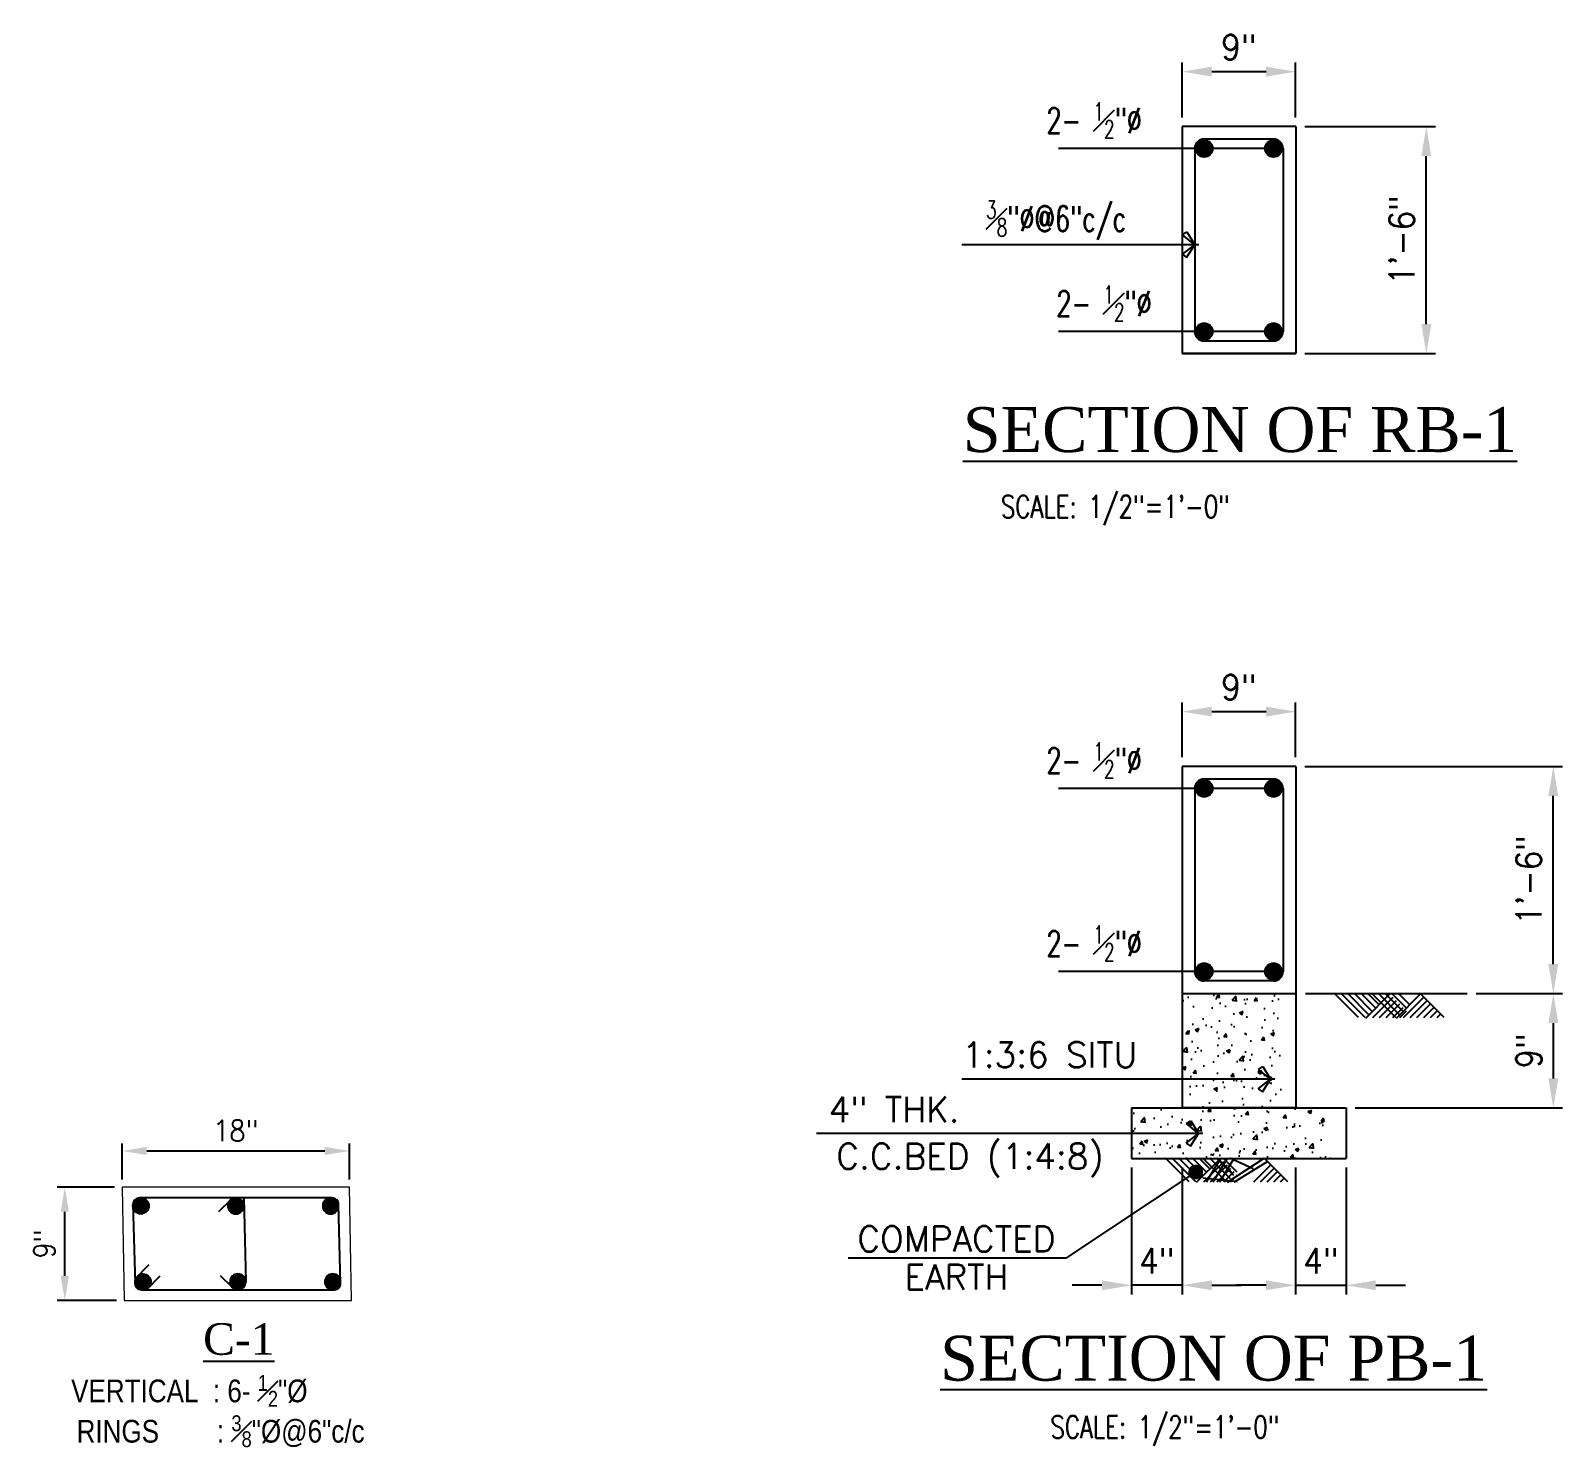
# Model space of a CAD drawing. Header units: inches. Extents: x -875 to 264, y -2272 to -1573.
# Drawn here: x -734.9 to -613.6, y -1780.3 to -1668 of the extents above; entities that cross this region are included whole.
import ezdxf
from ezdxf.enums import TextEntityAlignment as Align

# ---------------------------------------------------------------- set-up
doc = ezdxf.new("R2010")
doc.units = ezdxf.units.IN
doc.header["$MEASUREMENT"] = 0
doc.header["$PDMODE"] = 32
for name, color, linetype in [('A-TYP-H-TEXT', 2, 'Continuous'), ('axis', 8, 'Continuous'), ('BEAM', 2, 'Continuous'), ('BOT-STEEL', 6, 'Continuous'), ('dim', 1, 'Continuous'), ('S-BLOWUP COLUMN', 4, 'Continuous'), ('TEXT', 3, 'Continuous')]:
    doc.layers.add(name, color=color, linetype=linetype)
doc.layers.add('Layer1', color=3, linetype='Continuous', lineweight=9)
doc.styles.add('3-8', font='ARIALN.TTF', dxfattribs={"height": 2.5})
doc.styles.add('HADINGS', font='times.ttf')
doc.styles.add('rizwan', font='romans.shx', dxfattribs={"width": 0.75})
doc.styles.add('ROMANS', font='romans.shx', dxfattribs={"width": 0.9})
doc.styles.add('ROMANTIC', font='romantic.ttf')
doc.styles.add('SECTION TX', font='romans.shx', dxfattribs={"width": 0.7})
doc.dimstyles.new('STYLE-64', dxfattribs={"dimscale": 0, "dimtxt": 0.09375, "dimasz": 0.125, "dimexe": 0.0625, "dimexo": 0.0625, "dimgap": 0.03125, "dimtad": 1, "dimlfac": -1, "dimzin": 3, "dimdsep": 46, "dimlunit": 4, "dimtxsty": 'ROMANS', "dimcen": 0.125, "dimdle": 4, "dimclrd": 1, "dimclre": 1, "dimclrt": 2, "dimadec": 0, "dimazin": 0, "dimtfac": 0.5, "dimtix": 1, "dimtmove": 2, "dimatfit": 3, "dimldrblk": 'ARC', "dimfxl": 0, "dimfrac": 1, "dimtolj": 1, "dimtzin": 3, "dimarcsym": 0})

# ---------------------------------------------------------------- blocks, each defined once
blk = doc.blocks.new('*D77')
at = {"layer": 'Defpoints', "color": 0, "ltscale": 1.5, "transparency": 16777216}
for p in [(-709.69, -1756.78), (-727.69, -1759.64), (-709.69, -1759.64)]:
    blk.add_point(p, dxfattribs=at)
at = {"layer": 'dim', "color": 1, "lineweight": -2, "ltscale": 1.5, "transparency": 16777216}
for p, q in [((-727.69, -1759.04), (-727.69, -1756.18)), ((-725.74, -1756.78), (-711.65, -1756.78)), ((-709.69, -1759.04), (-709.69, -1756.18))]:
    blk.add_line(p, q, dxfattribs=at)
at = {"layer": 'dim', "color": 1, "ltscale": 1.5, "transparency": 16777216}
for points in [[(-725.74, -1756.45), (-725.74, -1757.1), (-727.69, -1756.78)], [(-711.65, -1756.45), (-711.65, -1757.1), (-709.69, -1756.78)]]:
    blk.add_solid(points, dxfattribs=at)
at = {"layer": 'dim', "color": 2, "ltscale": 1.5, "transparency": 16777216, "insert": (-718.69, -1755.16), "char_height": 1.667, "attachment_point": 5, "style": 'ROMANS'}
blk.add_mtext('\\A1;18"', dxfattribs=at)
blk = doc.blocks.new('A$C76BB0DB5')
at = {"layer": 'BOT-STEEL', "ltscale": 0.05}
h = blk.add_hatch(color=256, dxfattribs=at)
h.dxf.hatch_style = 1
h.paths.add_polyline_path([(-0.75, 0, 1), (0.75, 0, 1)])
blk.add_circle((0, 0), 0.75, dxfattribs=at)
blk = doc.blocks.new('*D78')
at = {"layer": 'Defpoints', "color": 0, "ltscale": 1.5, "transparency": 16777216}
for p in [(-732.23, -1759.64), (-727.69, -1759.64), (-727.53, -1768.63)]:
    blk.add_point(p, dxfattribs=at)
at = {"layer": 'dim', "color": 1, "lineweight": -2, "ltscale": 1.5, "transparency": 16777216}
for p, q in [((-728.29, -1759.64), (-732.83, -1759.64)), ((-732.23, -1766.68), (-732.23, -1761.6)), ((-728.13, -1768.63), (-732.83, -1768.63))]:
    blk.add_line(p, q, dxfattribs=at)
at = {"layer": 'dim', "color": 1, "ltscale": 1.5, "transparency": 16777216}
for points in [[(-732.56, -1761.6), (-731.91, -1761.6), (-732.23, -1759.64)], [(-732.56, -1766.68), (-731.91, -1766.68), (-732.23, -1768.63)]]:
    blk.add_solid(points, dxfattribs=at)
at = {"layer": 'dim', "color": 2, "ltscale": 1.5, "transparency": 16777216, "insert": (-733.85, -1764.14), "char_height": 1.667, "attachment_point": 5, "rotation": 90, "style": 'ROMANS'}
blk.add_mtext('\\A1;9"', dxfattribs=at)
blk = doc.blocks.new('*D83')
at = {"layer": 'Defpoints', "color": 0, "ltscale": 1.5, "transparency": 16777216}
for p in [(-634.74, -1721.97), (-643.74, -1726.31), (-634.74, -1726.31)]:
    blk.add_point(p, dxfattribs=at)
at = {"layer": 'dim', "color": 1, "lineweight": -2, "ltscale": 1.5, "transparency": 16777216}
for p, q in [((-643.74, -1725.59), (-643.74, -1721.25)), ((-634.74, -1725.59), (-634.74, -1721.25)), ((-641.39, -1721.97), (-637.08, -1721.97))]:
    blk.add_line(p, q, dxfattribs=at)
at = {"layer": 'dim', "color": 1, "ltscale": 1.5, "transparency": 16777216}
for points in [[(-641.39, -1721.58), (-641.39, -1722.36), (-643.74, -1721.97)], [(-637.08, -1721.58), (-637.08, -1722.36), (-634.74, -1721.97)]]:
    blk.add_solid(points, dxfattribs=at)
at = {"layer": 'dim', "color": 2, "ltscale": 1.5, "transparency": 16777216, "insert": (-639.24, -1720.03), "char_height": 2, "attachment_point": 5, "style": 'ROMANS'}
blk.add_mtext('\\A1;9"', dxfattribs=at)
blk = doc.blocks.new('*D79')
at = {"layer": 'Defpoints', "color": 0, "ltscale": 1.5, "transparency": 16777216}
for p in [(-634.74, -1757.37), (-630.74, -1757.37), (-630.74, -1767.42)]:
    blk.add_point(p, dxfattribs=at)
at = {"layer": 'dim', "color": 1, "lineweight": -2, "ltscale": 1.5, "transparency": 16777216}
for p, q in [((-634.74, -1758.09), (-634.74, -1768.14)), ((-630.74, -1758.09), (-630.74, -1768.14)), ((-637.08, -1767.42), (-639.43, -1767.42)), ((-634.74, -1767.42), (-630.74, -1767.42)), ((-628.39, -1767.42), (-626.05, -1767.42))]:
    blk.add_line(p, q, dxfattribs=at)
at = {"layer": 'dim', "color": 1, "ltscale": 1.5, "transparency": 16777216}
for points in [[(-637.08, -1767.03), (-637.08, -1767.81), (-634.74, -1767.42)], [(-628.39, -1767.03), (-628.39, -1767.81), (-630.74, -1767.42)]]:
    blk.add_solid(points, dxfattribs=at)
at = {"layer": 'dim', "color": 2, "ltscale": 1.5, "transparency": 16777216, "insert": (-632.74, -1765.48), "char_height": 2, "attachment_point": 5, "style": 'ROMANS'}
blk.add_mtext('\\A1;4"', dxfattribs=at)
blk = doc.blocks.new('*D80')
at = {"layer": 'Defpoints', "color": 0, "ltscale": 1.5, "transparency": 16777216}
for p in [(-647.74, -1757.37), (-643.74, -1757.37), (-647.74, -1767.42)]:
    blk.add_point(p, dxfattribs=at)
at = {"layer": 'dim', "color": 1, "lineweight": -2, "ltscale": 1.5, "transparency": 16777216}
for p, q in [((-647.74, -1758.09), (-647.74, -1768.14)), ((-643.74, -1758.09), (-643.74, -1768.14)), ((-650.08, -1767.42), (-652.43, -1767.42)), ((-643.74, -1767.42), (-647.74, -1767.42)), ((-641.39, -1767.42), (-639.05, -1767.42))]:
    blk.add_line(p, q, dxfattribs=at)
at = {"layer": 'dim', "color": 1, "ltscale": 1.5, "transparency": 16777216}
for points in [[(-650.08, -1767.03), (-650.08, -1767.81), (-647.74, -1767.42)], [(-641.39, -1767.03), (-641.39, -1767.81), (-643.74, -1767.42)]]:
    blk.add_solid(points, dxfattribs=at)
at = {"layer": 'dim', "color": 2, "ltscale": 1.5, "transparency": 16777216, "insert": (-645.74, -1765.48), "char_height": 2, "attachment_point": 5, "style": 'ROMANS'}
blk.add_mtext('\\A1;4"', dxfattribs=at)
blk = doc.blocks.new('*D81')
at = {"layer": 'Defpoints', "color": 0, "ltscale": 1.5, "transparency": 16777216}
for p in [(-621.16, -1744.31), (-630.74, -1753.37), (-614.33, -1753.37)]:
    blk.add_point(p, dxfattribs=at)
at = {"layer": 'dim', "color": 1, "lineweight": -2, "ltscale": 1.5, "transparency": 16777216}
for p, q in [((-620.44, -1744.31), (-613.61, -1744.31)), ((-614.33, -1746.65), (-614.33, -1751.03)), ((-630.02, -1753.37), (-613.61, -1753.37))]:
    blk.add_line(p, q, dxfattribs=at)
at = {"layer": 'dim', "color": 1, "ltscale": 1.5, "transparency": 16777216}
for points in [[(-614.72, -1746.65), (-613.94, -1746.65), (-614.33, -1744.31)], [(-614.72, -1751.03), (-613.94, -1751.03), (-614.33, -1753.37)]]:
    blk.add_solid(points, dxfattribs=at)
at = {"layer": 'dim', "color": 2, "ltscale": 1.5, "transparency": 16777216, "insert": (-616.27, -1748.84), "char_height": 2, "attachment_point": 5, "rotation": 90, "style": 'ROMANS'}
blk.add_mtext('\\A1;9"', dxfattribs=at)
blk = doc.blocks.new('ARC')
at = {"layer": 'dim', "color": 0, "linetype": 'ByBlock', "ltscale": 1.5}
for p, q in [((0.144, 0), (-1.163, 0)), ((-0.416, -0.321), (0, 0))]:
    blk.add_line(p, q, dxfattribs=at)
at = {"layer": 'dim', "color": 0, "ltscale": 1.5}
for p, q in [((-0.407, 0.336), (-0.262, 0.434)), ((0, 0), (-0.407, 0.336)), ((-0.275, -0.425), (0, 0)), ((-0.262, 0.434), (0, 0)), ((-0.416, -0.321), (-0.275, -0.425))]:
    blk.add_line(p, q, dxfattribs=at)
blk = doc.blocks.new('*D82')
at = {"layer": 'Defpoints', "color": 0, "ltscale": 1.5, "transparency": 16777216}
for p in [(-634.74, -1726.31), (-614.33, -1726.31), (-621.16, -1744.31)]:
    blk.add_point(p, dxfattribs=at)
at = {"layer": 'dim', "color": 1, "lineweight": -2, "ltscale": 1.5, "transparency": 16777216}
for p, q in [((-634.02, -1726.31), (-613.61, -1726.31)), ((-614.33, -1741.97), (-614.33, -1728.65)), ((-620.44, -1744.31), (-613.61, -1744.31))]:
    blk.add_line(p, q, dxfattribs=at)
at = {"layer": 'dim', "color": 1, "ltscale": 1.5, "transparency": 16777216}
for points in [[(-614.72, -1728.65), (-613.94, -1728.65), (-614.33, -1726.31)], [(-614.72, -1741.97), (-613.94, -1741.97), (-614.33, -1744.31)]]:
    blk.add_solid(points, dxfattribs=at)
at = {"layer": 'dim', "color": 2, "ltscale": 1.5, "transparency": 16777216, "insert": (-616.27, -1735.31), "char_height": 2, "attachment_point": 5, "rotation": 90, "style": 'ROMANS'}
blk.add_mtext('\\A1;1\'-6"', dxfattribs=at)
blk = doc.blocks.new('*D125')
at = {"layer": 'Defpoints', "color": 0, "ltscale": 1.5, "transparency": 16777216}
for p in [(-634.74, -1671.27), (-643.74, -1675.61), (-634.74, -1675.61)]:
    blk.add_point(p, dxfattribs=at)
at = {"layer": 'dim', "color": 1, "lineweight": -2, "ltscale": 1.5, "transparency": 16777216}
for p, q in [((-643.74, -1674.89), (-643.74, -1670.55)), ((-634.74, -1674.89), (-634.74, -1670.55)), ((-641.39, -1671.27), (-637.08, -1671.27))]:
    blk.add_line(p, q, dxfattribs=at)
at = {"layer": 'dim', "color": 1, "ltscale": 1.5, "transparency": 16777216}
for points in [[(-641.39, -1670.88), (-641.39, -1671.66), (-643.74, -1671.27)], [(-637.08, -1670.88), (-637.08, -1671.66), (-634.74, -1671.27)]]:
    blk.add_solid(points, dxfattribs=at)
at = {"layer": 'dim', "color": 2, "ltscale": 1.5, "transparency": 16777216, "insert": (-639.24, -1669.33), "char_height": 2, "attachment_point": 5, "style": 'ROMANS'}
blk.add_mtext('\\A1;9"', dxfattribs=at)
blk = doc.blocks.new('*D124')
at = {"layer": 'Defpoints', "color": 0, "ltscale": 1.5, "transparency": 16777216}
for p in [(-634.74, -1675.61), (-624.39, -1675.61), (-634.74, -1693.61)]:
    blk.add_point(p, dxfattribs=at)
at = {"layer": 'dim', "color": 1, "lineweight": -2, "ltscale": 1.5, "transparency": 16777216}
for p, q in [((-634.02, -1675.61), (-623.67, -1675.61)), ((-624.39, -1691.27), (-624.39, -1677.96)), ((-634.02, -1693.61), (-623.67, -1693.61))]:
    blk.add_line(p, q, dxfattribs=at)
at = {"layer": 'dim', "color": 1, "ltscale": 1.5, "transparency": 16777216}
for points in [[(-624.78, -1677.96), (-624, -1677.96), (-624.39, -1675.61)], [(-624.78, -1691.27), (-624, -1691.27), (-624.39, -1693.61)]]:
    blk.add_solid(points, dxfattribs=at)
at = {"layer": 'dim', "color": 2, "ltscale": 1.5, "transparency": 16777216, "insert": (-626.33, -1684.61), "char_height": 2, "attachment_point": 5, "rotation": 90, "style": 'ROMANS'}
blk.add_mtext('\\A1;1\'-6"', dxfattribs=at)

msp = doc.modelspace()

# ---------------------------------------------------------------- hatches: boundary and pattern name
at = {"layer": 'BEAM'}
h = msp.add_hatch(dxfattribs=at)
h.set_pattern_fill('AR-CONC', color=252, scale=0.416667, style=0)
h.set_pattern_definition([(50, (-49453.3994, 13938.1722), (2.9885841, -0.26146723), [0.3125, -3.4375]), (355, (-49453.3994, 13938.1722), (-0.57813056, 3.13413389), [0.25, -2.75]), (100.4514, (-49453.1503, 13938.1504), (2.41045576, 2.87266476), [0.26558412, -2.92142547]), (46.1842, (-49453.3994, 13939.0056), (4.4468377, -0.68966256), [0.46875, -5.15625]), (96.6356, (-49453.029, 13938.948), (3.89442794, 4.05882446), [0.3983762, -4.3821375]), (351.1842, (-49453.3994, 13939.0056), (3.89442477, 4.0588275), [0.375, -4.125]), (21, (-49452.9827, 13938.7972), (2.48711272, -1.67757871), [0.3125, -3.4375]), (326, (-49452.9827, 13938.7972), (1.01381388, 3.02145852), [0.25, -2.75]), (71.4514, (-49452.7755, 13938.6574), (3.50092762, 1.34387707), [0.26558413, -2.92142547]), (37.5, (-49453.3994, 13938.1722), (0.050666064, 1.387057724), [0, -2.716666667, 0, -2.791666667, 0, -2.760416667]), (7.5, (-49453.3994, 13938.1722), (1.096123073, 1.643382133), [0, -1.591666667, 0, -2.654166667, 0, -1.052083333]), (327.5, (-49454.3286, 13938.1722), (2.22426015, -0.093978632), [0, -1.041666667, 0, -3.25, 0, -4.3125]), (317.5, (-49454.7452, 13938.1722), (2.42994237, 0.41710409), [0, -1.35416667, 0, -2.15833333, 0, -3.0625])])
h.paths.add_polyline_path([(-635.738, -1744.31), (-643.738, -1744.31), (-643.738, -1753.374), (-635.738, -1753.374)])
h = msp.add_hatch(dxfattribs=at)
h.set_pattern_fill('AR-CONC', color=252, scale=0.416667, style=0)
h.set_pattern_definition([(50, (-49453.3994, 13941.4222), (2.9885841, -0.26146723), [0.3125, -3.4375]), (355, (-49453.3994, 13941.4222), (-0.57813056, 3.13413389), [0.25, -2.75]), (100.4514, (-49453.1503, 13941.4004), (2.41045576, 2.87266476), [0.26558412, -2.92142547]), (46.1842, (-49453.3994, 13942.2556), (4.4468377, -0.68966256), [0.46875, -5.15625]), (96.6356, (-49453.029, 13942.198), (3.89442794, 4.05882446), [0.3983762, -4.3821375]), (351.1842, (-49453.3994, 13942.2556), (3.89442477, 4.0588275), [0.375, -4.125]), (21, (-49452.9827, 13942.0472), (2.48711272, -1.67757871), [0.3125, -3.4375]), (326, (-49452.9827, 13942.0472), (1.01381388, 3.02145852), [0.25, -2.75]), (71.4514, (-49452.7755, 13941.9074), (3.50092762, 1.34387707), [0.26558413, -2.92142547]), (37.5, (-49453.3994, 13941.4222), (0.050666064, 1.387057724), [0, -2.716666667, 0, -2.791666667, 0, -2.760416667]), (7.5, (-49453.3994, 13941.4222), (1.096123073, 1.643382133), [0, -1.591666667, 0, -2.654166667, 0, -1.052083333]), (327.5, (-49454.3286, 13941.4222), (2.22426015, -0.093978632), [0, -1.041666667, 0, -3.25, 0, -4.3125]), (317.5, (-49454.7452, 13941.4222), (2.42994237, 0.41710409), [0, -1.35416667, 0, -2.15833333, 0, -3.0625])])
h.paths.add_polyline_path([(-631.738, -1757.374), (-631.738, -1753.374), (-647.738, -1753.402), (-647.738, -1757.402), (-640.002, -1757.374), (-639.973, -1757.346), (-639.991, -1757.374), (-637.571, -1757.374), (-637.542, -1757.346), (-637.513, -1757.374)])

# ---------------------------------------------------------------- linework, layer by layer
at = {"layer": 'BEAM', "color": 3, "ltscale": 0.05}
for p, q in [((-643.738, -1675.612), (-643.738, -1693.612)), ((-634.738, -1675.612), (-643.738, -1675.612)), ((-634.738, -1675.612), (-634.738, -1693.612)), ((-643.738, -1693.612), (-634.738, -1693.612)), ((-634.738, -1693.612), (-643.738, -1693.612)), ((-643.738, -1693.612), (-634.738, -1693.612)), ((-643.738, -1726.31), (-643.738, -1744.31)), ((-634.738, -1726.31), (-643.738, -1726.31)), ((-634.738, -1726.31), (-634.738, -1744.31)), ((-643.738, -1744.31), (-643.738, -1753.374)), ((-643.738, -1744.31), (-634.738, -1744.31)), ((-634.738, -1744.31), (-634.738, -1753.374)), ((-647.738, -1753.374), (-630.738, -1753.374)), ((-647.738, -1753.374), (-647.738, -1757.374)), ((-634.738, -1753.374), (-643.738, -1753.374)), ((-630.738, -1753.374), (-630.738, -1757.374)), ((-647.738, -1757.374), (-630.738, -1757.374))]:
    msp.add_line(p, q, dxfattribs=at)
at = {"layer": 'BEAM', "color": 1}
for p, q in [((-636.488, -1677.362), (-653.527, -1677.362)), ((-636.488, -1691.862), (-653.527, -1691.862)), ((-636.488, -1728.06), (-653.527, -1728.06)), ((-636.488, -1742.56), (-653.527, -1742.56)), ((-633.971, -1744.31), (-621.156, -1744.31)), ((-629.773, -1746.214), (-631.648, -1744.339)), ((-629.243, -1746.214), (-631.118, -1744.339)), ((-628.942, -1745.985), (-630.588, -1744.339)), ((-628.667, -1745.729), (-630.057, -1744.339)), ((-628.402, -1745.464), (-629.527, -1744.339)), ((-629.188, -1746.25), (-627.277, -1744.339)), ((-628.137, -1745.199), (-628.997, -1744.339)), ((-626.811, -1746.214), (-628.686, -1744.339)), ((-628.622, -1746.214), (-627.012, -1744.604)), ((-626.51, -1745.985), (-628.156, -1744.339)), ((-626.236, -1745.729), (-627.626, -1744.339)), ((-625.97, -1745.464), (-627.095, -1744.339)), ((-626.756, -1746.25), (-624.846, -1744.339)), ((-625.705, -1745.199), (-626.565, -1744.339)), ((-626.19, -1746.214), (-624.58, -1744.604)), ((-622.971, -1746.214), (-624.846, -1744.339)), ((-628.092, -1746.214), (-626.747, -1744.87)), ((-627.561, -1746.214), (-626.482, -1745.135)), ((-627.031, -1746.214), (-626.217, -1745.4)), ((-626.501, -1746.214), (-625.951, -1745.665)), ((-625.66, -1746.214), (-624.315, -1744.87)), ((-625.13, -1746.214), (-624.05, -1745.135)), ((-624.599, -1746.214), (-623.785, -1745.4)), ((-624.069, -1746.214), (-623.52, -1745.665)), ((-623.539, -1746.214), (-623.255, -1745.93)), ((-643.167, -1759.221), (-645.042, -1757.346)), ((-642.637, -1759.221), (-644.512, -1757.346)), ((-642.336, -1758.991), (-643.982, -1757.346)), ((-642.061, -1758.735), (-643.451, -1757.346)), ((-641.796, -1758.47), (-642.921, -1757.346)), ((-642.582, -1759.256), (-640.671, -1757.346)), ((-641.531, -1758.205), (-642.391, -1757.346)), ((-640.205, -1759.221), (-642.08, -1757.346)), ((-642.016, -1759.221), (-640.406, -1757.611)), ((-641.796, -1759.221), (-640.671, -1757.346)), ((-639.904, -1758.991), (-641.55, -1757.346)), ((-641.486, -1759.221), (-640.141, -1757.876)), ((-641.266, -1759.221), (-640.141, -1757.346)), ((-639.63, -1758.735), (-641.02, -1757.346)), ((-639.823, -1758.461), (-640.938, -1757.346)), ((-640.736, -1759.221), (-639.611, -1757.346)), ((-639.364, -1758.47), (-640.489, -1757.346)), ((-640.15, -1759.256), (-637.24, -1757.346)), ((-638.099, -1758.205), (-639.959, -1757.346)), ((-639.584, -1759.221), (-636.974, -1757.611)), ((-638.054, -1759.221), (-636.709, -1757.876)), ((-635.365, -1759.221), (-637.24, -1757.346)), ((-639.364, -1759.221), (-642.08, -1758.937)), ((-640.955, -1759.221), (-639.876, -1758.141)), ((-640.425, -1759.221), (-639.611, -1758.406)), ((-639.895, -1759.221), (-639.345, -1758.671)), ((-637.524, -1759.221), (-636.444, -1758.141)), ((-636.993, -1759.221), (-636.179, -1758.406)), ((-636.463, -1759.221), (-635.914, -1758.671)), ((-635.933, -1759.221), (-635.649, -1758.937))]:
    msp.add_line(p, q, dxfattribs=at)
at = {"layer": 'Layer1'}
msp.add_lwpolyline([(-709.528, -1768.631), (-709.693, -1759.644), (-727.693, -1759.644), (-727.528, -1768.631)], close=True, dxfattribs=at)
at = {"layer": 'S-BLOWUP COLUMN', "color": 6}
for p, q in [((-636.488, -1676.612), (-641.988, -1676.612)), ((-642.738, -1677.362), (-642.738, -1691.862)), ((-635.738, -1677.362), (-635.738, -1691.862)), ((-636.488, -1692.612), (-641.988, -1692.612)), ((-636.488, -1727.31), (-641.988, -1727.31)), ((-642.738, -1728.06), (-642.738, -1742.56)), ((-635.738, -1728.06), (-635.738, -1742.56)), ((-636.488, -1743.31), (-641.988, -1743.31)), ((-719.118, -1760.667), (-720.055, -1761.604)), ((-726.672, -1766.896), (-725.553, -1765.777)), ((-725.773, -1767.775), (-724.681, -1766.683)), ((-718.953, -1767.608), (-719.89, -1766.671))]:
    msp.add_line(p, q, dxfattribs=at)
msp.add_lwpolyline([(-710.384, -1767.275), (-710.548, -1761, 0.4142136), (-711.048, -1760.5), (-726.337, -1760.5, 0.4142136), (-726.837, -1761), (-726.672, -1767.275, 0.4142136), (-726.172, -1767.775), (-710.884, -1767.775, 0.4142136)], format="xyb", close=True, dxfattribs=at)
msp.add_lwpolyline([(-718.062, -1760.5), (-717.897, -1767.158)], dxfattribs=at)
for centre, start, end in [((-641.988, -1677.362), 90, 180), ((-636.488, -1677.362), 0, 90), ((-641.988, -1691.862), 180, 270), ((-636.488, -1691.862), 270, 0), ((-641.988, -1728.06), 90, 180), ((-636.488, -1728.06), 0, 90), ((-641.988, -1742.56), 180, 270), ((-636.488, -1742.56), 270, 0)]:
    msp.add_arc(centre, 0.75, start, end, dxfattribs=at)

# ---------------------------------------------------------------- block references
at = {"layer": 'axis', "ltscale": 0.05, "xscale": 0.8972222222169121, "yscale": 0.8972222222169121, "zscale": 0.8972222222169121, "rotation": 173.3723605568393}
for p in [(-641.988, -1677.362), (-636.488, -1677.362), (-641.988, -1691.862), (-636.488, -1691.862), (-641.988, -1728.06), (-636.488, -1728.06), (-641.988, -1742.56), (-636.488, -1742.56)]:
    msp.add_blockref('A$C76BB0DB5', p, dxfattribs=at)
at = {"layer": 'axis', "ltscale": 0.05, "yscale": 0.8395061728660949}
for p, xscale, zscale in [((-726.207, -1761.13), 0.8395061728660949, 0.8395061728660949), ((-718.693, -1761.13), -0.8395061728660949, 0.8395061728395061), ((-711.178, -1761.13), -0.8395061728660949, 0.8395061728395061), ((-726.043, -1767.145), 0.8395061728660949, 0.8395061728660949), ((-718.528, -1767.145), -0.8395061728660949, 0.8395061728395061), ((-711.014, -1767.145), -0.8395061728660949, 0.8395061728395061)]:
    msp.add_blockref('A$C76BB0DB5', p, dxfattribs=dict(at, xscale=xscale, zscale=zscale))

# ---------------------------------------------------------------- texts
at = {"layer": 'A-TYP-H-TEXT', "color": 3, "style": 'HADINGS'}
for s, p in [('%%USECTION OF RB-1', (-639.144, -1701.406)), ('%%USECTION OF PB-1', (-641.238, -1774.971))]:
    msp.add_text(s, height=3.55957, dxfattribs=at).set_placement(p, align=Align.CENTER)
at = {"layer": 'A-TYP-H-TEXT', "style": 'rizwan', "width": 0.75}
msp.add_text('SCALE: 1/2"=1\'-0"', height=1.77979, dxfattribs=at).set_placement((-649.022, -1705.727), align=Align.MIDDLE_CENTER)
msp.add_text('SCALE: 1/2"=1\'-0"', height=1.77979, dxfattribs=at).set_placement((-654.167, -1779.536))
at = {"layer": 'dim', "color": 2, "ltscale": 1.5, "style": 'SECTION TX'}
for s, p in [('1:3:6 SITU', (-654.219, -1749.163)), ('4" THK.', (-666.546, -1753.486)), ('C.C.BED (1:4:8)', (-660.539, -1757.342)), ('COMPACTED', (-661.614, -1763.748)), ('EARTH', (-661.614, -1766.76))]:
    msp.add_text(s, height=2, dxfattribs=at).set_placement(p, align=Align.MIDDLE)
at = {"layer": 'dim', "color": 2, "ltscale": 1.5, "char_height": 2, "attachment_point": 5, "style": 'SECTION TX'}
for s, insert in [('\\A1;2- {\\H0.7x;\\S1#2;}"%%C', (-650.698, -1675.139)), ('\\A1;{\\H0.7x;\\S3#8;}"%%C@6"c/c', (-653.712, -1683.05)), ('\\A1;2- {\\H0.7x;\\S1#2;\\H1.42857x;"%%C}', (-649.915, -1689.639)), ('\\A1;2- {\\H0.7x;\\S1#2;}"%%C', (-650.698, -1725.838)), ('\\A1;2- {\\H0.7x;\\S1#2;}"%%C', (-650.698, -1740.338))]:
    msp.add_mtext(s, dxfattribs=dict(at, insert=insert))
at = {"layer": 'dim', "color": 3, "ltscale": 1.5, "insert": (-718.448, -1771.692), "char_height": 2.5, "attachment_point": 5, "style": 'ROMANTIC'}
msp.add_mtext('\\A1;{\\LC-1}', dxfattribs=at)
at = {"layer": 'TEXT', "char_height": 1.8, "attachment_point": 5, "style": '3-8'}
for s, insert in [('\\A1;VERTICAL  : 6- {\\H0.7x;\\S1#2;}"%%C', (-722.37, -1775.786)), ('\\A1;RINGS        : {\\H0.7x;\\S3#8;}"%%C@6"c/c', (-719.893, -1778.984))]:
    msp.add_mtext(s, dxfattribs=dict(at, insert=insert))

# ---------------------------------------------------------------- dimensions: what is measured, and where the dimension line sits
at = {"layer": 'dim', "ltscale": 1.5}
for base, p1, p2, override, picture, middle in [((-634.738, -1671.274), (-643.738, -1675.612), (-634.738, -1675.612), {"dimscale": 24, "dimtxt": 0.083333, "dimasz": 0.097656, "dimexe": 0.03, "dimexo": 0.03, "dimtmove": 0}, '*D125', (-639.238, -1669.333)), ((-634.738, -1721.972), (-643.738, -1726.31), (-634.738, -1726.31), {"dimscale": 24, "dimtxt": 0.083333, "dimasz": 0.097656, "dimexe": 0.03, "dimexo": 0.03, "dimtmove": 0}, '*D83', (-639.238, -1720.032)), ((-709.693, -1756.776), (-727.693, -1759.644), (-709.693, -1759.644), {"dimscale": 20, "dimtxt": 0.083333, "dimasz": 0.097656, "dimexe": 0.03, "dimexo": 0.03, "dimdec": 0, "dimlunit": 2, "dimpost": '"', "dimtmove": 0}, '*D77', (-718.693, -1755.159))]:
    dim = msp.add_linear_dim(base=base, p1=p1, p2=p2, dimstyle='STYLE-64', override=override, dxfattribs=at)
    dim.commit()
    dim.dimension.update_dxf_attribs({"geometry": picture, "text_midpoint": middle})
for base, p1, p2, angle, override, picture, middle in [((-624.391, -1675.612), (-634.738, -1693.612), (-634.738, -1675.612), 270, {"dimscale": 24, "dimtxt": 0.083333, "dimasz": 0.097656, "dimexe": 0.03, "dimexo": 0.03, "dimtmove": 0}, '*D124', (-626.331, -1684.612)), ((-614.334, -1726.31), (-621.156, -1744.31), (-634.738, -1726.31), 270, {"dimscale": 24, "dimtxt": 0.083333, "dimasz": 0.097656, "dimexe": 0.03, "dimexo": 0.03, "dimtmove": 0}, '*D82', (-616.274, -1735.31)), ((-614.334, -1753.374), (-621.156, -1744.31), (-630.738, -1753.374), 90, {"dimscale": 24, "dimtxt": 0.083333, "dimasz": 0.097656, "dimexe": 0.03, "dimexo": 0.03, "dimtmove": 0}, '*D81', (-616.274, -1748.842)), ((-732.231, -1759.644), (-727.528, -1768.631), (-727.693, -1759.644), 90, {"dimscale": 20, "dimtxt": 0.083333, "dimasz": 0.097656, "dimexe": 0.03, "dimexo": 0.03, "dimdec": 0, "dimlunit": 2, "dimpost": '"', "dimtmove": 0}, '*D78', (-733.848, -1764.138))]:
    dim = msp.add_linear_dim(base=base, p1=p1, p2=p2, angle=angle, dimstyle='STYLE-64', override=override, dxfattribs=at)
    dim.commit()
    dim.dimension.update_dxf_attribs({"geometry": picture, "text_midpoint": middle})
for base, p1, p2, picture, middle in [((-647.738, -1767.424), (-643.738, -1757.374), (-647.738, -1757.374), '*D80', (-645.738, -1767.424)), ((-630.738, -1767.424), (-634.738, -1757.374), (-630.738, -1757.374), '*D79', (-632.738, -1767.424))]:
    dim = msp.add_linear_dim(base=base, p1=p1, p2=p2, dimstyle='STYLE-64', override={"dimscale": 24, "dimtxt": 0.083333, "dimasz": 0.097656, "dimexe": 0.03, "dimexo": 0.03, "dimtmove": 0}, dxfattribs=at)
    dim.commit()
    dim.dimension.update_dxf_attribs({"geometry": picture, "text_midpoint": middle, "dimtype": 160})

# ---------------------------------------------------------------- leaders
for points, override in [([(-642.738, -1684.991), (-661.18, -1684.991)], {"dimscale": 24, "dimtxt": 0.083333, "dimasz": 0.097656, "dimexe": 0.03, "dimexo": 0.03, "dimtmove": 0}), ([(-636.73, -1751.103), (-661.18, -1751.103)], {"dimscale": 24, "dimtxt": 0.083333, "dimasz": 0.097656, "dimexe": 0.03, "dimexo": 0.03, "dimtmove": 0}), ([(-642.435, -1755.402), (-672.701, -1755.402)], {"dimscale": 24, "dimtxt": 0.083333, "dimasz": 0.097656, "dimexe": 0.03, "dimexo": 0.03, "dimtmove": 0}), ([(-642.659, -1758.44), (-652.947, -1765.268), (-670.182, -1765.259)], {"dimscale": 12, "dimtxt": 0.083333, "dimasz": 0.097656, "dimexe": 0.03, "dimexo": 0.03, "dimtmove": 0, "dimldrblk": 'Dot'})]:
    msp.add_leader(points, dimstyle='STYLE-64', override=override, dxfattribs=at)

doc.saveas('drawing.dxf')
